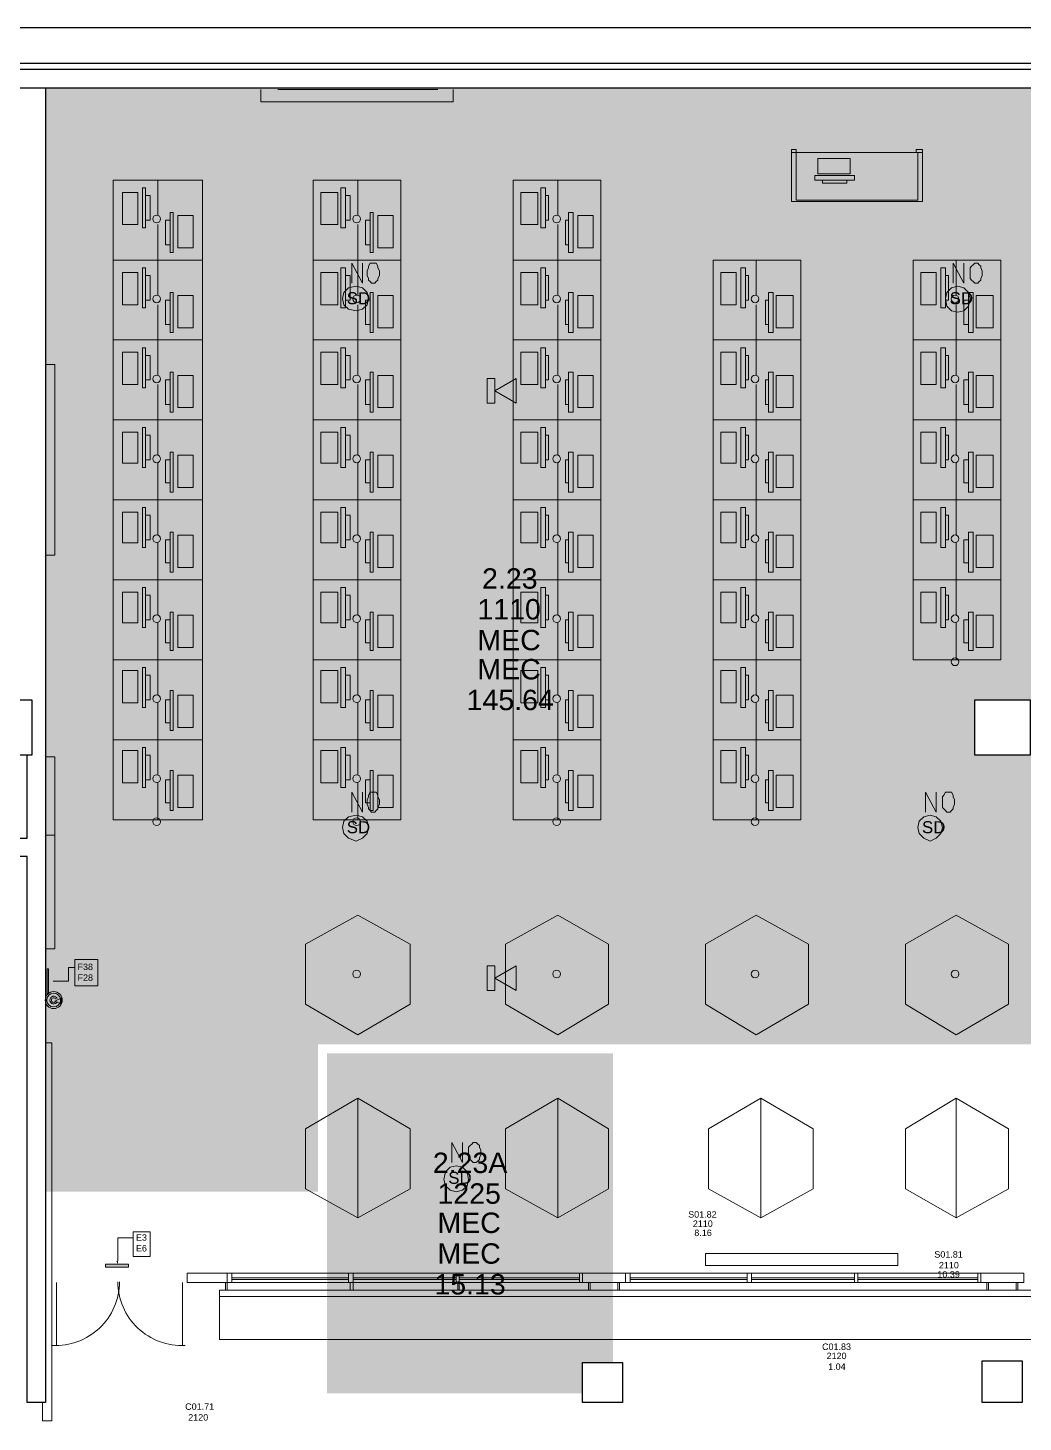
# Model space of a CAD drawing. Header units: millimetres. Extents: x -59 to 47, y 152 to 919.
# Drawn here: x -4.97 to 7.69, y 179.96 to 197.7 of the extents above; entities that cross this region are included whole.
import ezdxf

# ---------------------------------------------------------------- set-up
doc = ezdxf.new("R2010")
doc.units = ezdxf.units.MM
doc.layers.add('PDF_014401$_ps_FIRE_ACCESS', color=7, linetype='Continuous', true_color=0x37dd00)
doc.layers.add('PDF_014401$HL-TMP', color=7, linetype='Continuous', true_color=0xbfebf9)
for name, color, linetype in [('PDF_014401$_ps_TEXTBOLD$FIRE', 2, 'Continuous'), ('PDF_014401$DR', 7, 'Continuous'), ('PDF_014401$FI', 7, 'Continuous'), ('PDF_014401$FI-DSG', 7, 'Continuous'), ('PDF_014401$FT-FIXFIT', 7, 'Continuous'), ('PDF_014401$WA-COL', 7, 'Continuous'), ('PDF_014401$WA-EXT', 7, 'Continuous'), ('PDF_014401$WA-PART', 7, 'Continuous'), ('PDF_014401$WN', 7, 'Continuous'), ('PDF_Text', 7, 'Continuous')]:
    doc.layers.add(name, color=color, linetype=linetype)
doc.styles.add('PDF ArialMT', font='arial.ttf')

msp = doc.modelspace()

# ---------------------------------------------------------------- linework, layer by layer
at = {"layer": 'PDF_014401$_ps_FIRE_ACCESS', "lineweight": 0}
for points in [[(-0.789, 194.096), (-0.711, 194.116), (-0.652, 194.174), (-0.633, 194.253), (-0.652, 194.331), (-0.711, 194.39), (-0.789, 194.409), (-0.887, 194.39), (-0.946, 194.331), (-0.965, 194.253), (-0.946, 194.174), (-0.887, 194.116)], [(6.859, 194.077), (6.937, 194.096), (6.995, 194.155), (7.015, 194.253), (6.995, 194.331), (6.937, 194.39), (6.859, 194.409), (6.78, 194.39), (6.722, 194.331), (6.702, 194.253), (6.722, 194.155), (6.78, 194.096)], [(0.971, 193.236), (0.873, 193.236), (0.873, 192.923), (0.971, 192.923)], [(1.245, 192.923), (1.245, 193.236), (0.971, 193.079)], [(-0.789, 187.348), (-0.711, 187.387), (-0.652, 187.446), (-0.633, 187.524), (-0.652, 187.603), (-0.711, 187.661), (-0.789, 187.681), (-0.887, 187.661), (-0.946, 187.603), (-0.965, 187.524), (-0.946, 187.446), (-0.887, 187.387)], [(6.506, 187.348), (6.585, 187.387), (6.643, 187.446), (6.663, 187.524), (6.643, 187.603), (6.585, 187.661), (6.506, 187.681), (6.428, 187.661), (6.37, 187.603), (6.35, 187.524), (6.37, 187.446), (6.428, 187.387)], [(0.971, 185.764), (0.873, 185.764), (0.873, 185.451), (0.971, 185.451)], [(1.245, 185.451), (1.245, 185.764), (0.971, 185.607)], [(0.482, 182.889), (0.56, 182.908), (0.619, 182.967), (0.639, 183.045), (0.619, 183.143), (0.56, 183.202), (0.482, 183.221), (0.404, 183.202), (0.345, 183.143), (0.326, 183.045), (0.345, 182.967), (0.404, 182.908)]]:
    msp.add_lwpolyline(points, close=True, dxfattribs=at)
at = {"layer": 'PDF_014401$_ps_TEXTBOLD$FIRE', "lineweight": 20}
for points in [[(-0.848, 194.448), (-0.848, 194.703), (-0.711, 194.448), (-0.711, 194.703)], [(6.8, 194.448), (6.8, 194.703), (6.937, 194.448), (6.937, 194.703)], [(-0.848, 187.72), (-0.848, 187.974), (-0.711, 187.72), (-0.711, 187.974)], [(6.448, 187.72), (6.448, 187.974), (6.585, 187.72), (6.585, 187.974)], [(0.424, 183.26), (0.424, 183.515), (0.56, 183.26), (0.56, 183.515)]]:
    msp.add_lwpolyline(points, dxfattribs=at)
for points in [[(-0.594, 194.703), (-0.613, 194.703), (-0.633, 194.663), (-0.633, 194.644), (-0.652, 194.605), (-0.652, 194.546), (-0.633, 194.507), (-0.633, 194.487), (-0.613, 194.468), (-0.594, 194.448), (-0.554, 194.448), (-0.535, 194.468), (-0.515, 194.487), (-0.515, 194.507), (-0.496, 194.546), (-0.496, 194.605), (-0.515, 194.644), (-0.515, 194.663), (-0.535, 194.703), (-0.554, 194.703)], [(7.074, 194.703), (7.054, 194.683), (7.035, 194.663), (7.015, 194.644), (7.015, 194.605), (7.015, 194.546), (7.015, 194.507), (7.035, 194.487), (7.054, 194.468), (7.074, 194.448), (7.113, 194.448), (7.132, 194.468), (7.152, 194.487), (7.152, 194.507), (7.171, 194.546), (7.171, 194.605), (7.152, 194.644), (7.152, 194.663), (7.132, 194.683), (7.113, 194.703)], [(-0.594, 187.974), (-0.613, 187.974), (-0.633, 187.935), (-0.633, 187.915), (-0.652, 187.876), (-0.652, 187.818), (-0.633, 187.779), (-0.633, 187.759), (-0.613, 187.739), (-0.594, 187.72), (-0.554, 187.72), (-0.535, 187.739), (-0.515, 187.759), (-0.515, 187.779), (-0.496, 187.818), (-0.496, 187.876), (-0.515, 187.915), (-0.515, 187.935), (-0.535, 187.974), (-0.554, 187.974)], [(6.722, 187.974), (6.702, 187.974), (6.683, 187.935), (6.663, 187.915), (6.663, 187.876), (6.663, 187.818), (6.663, 187.779), (6.683, 187.759), (6.702, 187.739), (6.722, 187.72), (6.761, 187.72), (6.78, 187.739), (6.8, 187.759), (6.8, 187.779), (6.819, 187.818), (6.819, 187.876), (6.8, 187.915), (6.8, 187.935), (6.78, 187.974), (6.761, 187.974)], [(0.697, 183.515), (0.678, 183.495), (0.658, 183.476), (0.639, 183.456), (0.639, 183.417), (0.639, 183.358), (0.639, 183.319), (0.658, 183.3), (0.678, 183.28), (0.697, 183.26), (0.737, 183.26), (0.756, 183.28), (0.776, 183.3), (0.776, 183.319), (0.795, 183.358), (0.795, 183.417), (0.776, 183.456), (0.776, 183.476), (0.756, 183.495), (0.737, 183.515)]]:
    msp.add_lwpolyline(points, close=True, dxfattribs=at)
at = {"layer": 'PDF_014401$DR', "lineweight": 0}
for points in [[(-4.603, 181.735), (-4.603, 180.933), (-4.603, 181.735)], [(-2.999, 181.735), (-2.999, 180.933), (-2.999, 181.735)]]:
    msp.add_lwpolyline(points, dxfattribs=at)
for centre, start, end in [((-4.613, 181.745), 267.045, 0.0003), ((-3.009, 181.745), 179.9997, 272.955)]:
    msp.add_arc(centre, 0.812, start, end, dxfattribs=at)
at = {"layer": 'PDF_014401$FI', "lineweight": 9}
msp.add_lwpolyline([(-4.544, 185.275), (-4.623, 185.314), (-4.544, 185.353)], close=True, dxfattribs=at)
for radius in [0.108, 0.088]:
    msp.add_circle((-4.637, 185.328), radius, dxfattribs=at)
for radius, start, end in [(0.0489, 22.7694, 337.2306), (0.0293, 22.7697, 337.2303)]:
    msp.add_arc((-4.637, 185.328), radius, start, end, dxfattribs=at)
at = {"layer": 'PDF_014401$FI-DSG', "lineweight": 9}
for points in [[(-4.721, 185.725), (-4.721, 185.412), (-4.701, 185.412), (-4.701, 185.725)], [(-4.368, 185.842), (-4.075, 185.842), (-4.075, 185.51), (-4.368, 185.51)], [(-3.625, 182.38), (-3.41, 182.38), (-3.41, 182.067), (-3.625, 182.067)], [(-3.684, 181.969), (-3.977, 181.969), (-3.977, 181.93), (-3.684, 181.93)]]:
    msp.add_lwpolyline(points, close=True, dxfattribs=at)
for points in [[(-4.642, 185.568), (-4.447, 185.568), (-4.447, 185.744), (-4.368, 185.744)], [(-3.821, 182.009), (-3.821, 182.302), (-3.703, 182.302), (-3.625, 182.302)]]:
    msp.add_lwpolyline(points, dxfattribs=at)
at = {"layer": 'PDF_014401$FI-DSG', "lineweight": -3, "transparency": 33554559}
for points in [[(-4.701, 185.725), (-4.721, 185.725), (-4.701, 185.412)], [(-4.721, 185.725), (-4.701, 185.412), (-4.721, 185.412)], [(-4.642, 185.568), (-4.701, 185.568), (-4.701, 185.568)], [(-3.821, 182.009), (-3.821, 181.969), (-3.84, 182.009)], [(-3.684, 181.969), (-3.977, 181.969), (-3.684, 181.93)], [(-3.977, 181.969), (-3.684, 181.93), (-3.977, 181.93)]]:
    msp.add_solid(points, dxfattribs=at)
at = {"layer": 'PDF_014401$FT-FIXFIT', "lineweight": 0}
for points in [[(-2.002, 196.913), (-2.002, 196.756), (0.443, 196.756), (0.443, 196.913)], [(-1.787, 196.913), (0.248, 196.913)], [(6.409, 196.15), (6.409, 195.485), (4.746, 195.485), (4.746, 196.15)], [(6.33, 196.111), (5.881, 196.111), (4.805, 196.111)], [(-4.74, 190.986), (-4.623, 190.986), (-4.623, 193.412), (-4.74, 193.412)], [(-4.74, 185.979), (-4.623, 185.979), (-4.623, 188.424), (-4.74, 188.424)], [(-4.623, 187.427), (-4.74, 187.427)], [(-0.77, 184.082), (-0.77, 182.556)], [(1.773, 184.082), (1.773, 182.556)], [(4.355, 184.082), (4.355, 182.556)], [(6.839, 184.082), (6.839, 182.556)], [(-2.452, 181.735), (-2.452, 181.637)], [(-2.432, 181.735), (-2.432, 181.637)], [(2.164, 181.735), (2.164, 181.637)], [(2.184, 181.735), (2.184, 181.637)], [(2.536, 181.735), (2.536, 181.637)], [(2.556, 181.735), (2.556, 181.637)], [(7.23, 181.735), (7.23, 181.637)], [(7.25, 181.735), (7.25, 181.637)], [(7.602, 181.735), (7.602, 181.637)], [(7.621, 181.735), (7.621, 181.637)], [(10.731, 181.559), (-2.53, 181.559)]]:
    msp.add_lwpolyline(points, dxfattribs=at)
for points in [[(4.805, 196.111), (4.746, 196.111), (4.746, 196.15), (4.805, 196.15)], [(4.805, 195.504), (6.35, 195.504), (6.35, 196.111), (4.805, 196.111)], [(5.079, 196.033), (5.079, 195.837), (5.489, 195.837), (5.489, 196.033)], [(6.33, 196.111), (6.409, 196.111), (6.409, 196.15), (6.33, 196.15)], [(5.04, 195.759), (5.548, 195.759), (5.548, 195.817), (5.04, 195.817)], [(5.04, 195.759), (5.548, 195.759), (5.548, 195.817), (5.04, 195.817)], [(-3.312, 195.309), (-3.312, 195.759), (-3.879, 195.759), (-3.879, 194.742), (-3.312, 194.742), (-3.312, 195.192), (-3.312, 194.742), (-2.745, 194.742), (-2.745, 195.759), (-3.312, 195.759)], [(-3.469, 195.152), (-3.469, 195.661), (-3.508, 195.661), (-3.508, 195.152)], [(-3.469, 195.152), (-3.469, 195.661), (-3.508, 195.661), (-3.508, 195.152)], [(-0.77, 195.309), (-0.77, 195.759), (-1.337, 195.759), (-1.337, 194.742), (-0.77, 194.742), (-0.77, 195.192), (-0.77, 194.742), (-0.222, 194.742), (-0.222, 195.759), (-0.77, 195.759)], [(-0.926, 195.152), (-0.926, 195.661), (-0.985, 195.661), (-0.985, 195.152)], [(-0.926, 195.152), (-0.926, 195.661), (-0.985, 195.661), (-0.985, 195.152)], [(1.773, 195.309), (1.773, 195.759), (1.206, 195.759), (1.206, 194.742), (1.773, 194.742), (1.773, 195.192), (1.773, 194.742), (2.321, 194.742), (2.321, 195.759), (1.773, 195.759)], [(1.617, 195.152), (1.617, 195.661), (1.558, 195.661), (1.558, 195.152)], [(1.617, 195.152), (1.617, 195.661), (1.558, 195.661), (1.558, 195.152)], [(5.137, 195.72), (5.45, 195.72), (5.45, 195.759), (5.137, 195.759)], [(-3.762, 195.192), (-3.567, 195.192), (-3.567, 195.602), (-3.762, 195.602)], [(-3.41, 195.25), (-3.41, 195.563), (-3.469, 195.563), (-3.469, 195.25)], [(-1.239, 195.192), (-1.024, 195.192), (-1.024, 195.602), (-1.239, 195.602)], [(-0.867, 195.25), (-0.867, 195.563), (-0.926, 195.563), (-0.926, 195.25)], [(1.304, 195.192), (1.519, 195.192), (1.519, 195.602), (1.304, 195.602)], [(1.656, 195.25), (1.656, 195.563), (1.617, 195.563), (1.617, 195.25)], [(-3.156, 194.839), (-3.156, 195.348), (-3.117, 195.348), (-3.117, 194.839)], [(-3.156, 194.839), (-3.156, 195.348), (-3.117, 195.348), (-3.117, 194.839)], [(-2.862, 194.898), (-3.058, 194.898), (-3.058, 195.309), (-2.862, 195.309)], [(-0.613, 194.839), (-0.613, 195.348), (-0.574, 195.348), (-0.574, 194.839)], [(-0.613, 194.839), (-0.613, 195.348), (-0.574, 195.348), (-0.574, 194.839)], [(-0.32, 194.898), (-0.515, 194.898), (-0.515, 195.309), (-0.32, 195.309)], [(1.91, 194.839), (1.91, 195.348), (1.969, 195.348), (1.969, 194.839)], [(1.91, 194.839), (1.91, 195.348), (1.969, 195.348), (1.969, 194.839)], [(2.223, 194.898), (2.027, 194.898), (2.027, 195.309), (2.223, 195.309)], [(-3.214, 194.937), (-3.214, 195.25), (-3.156, 195.25), (-3.156, 194.937)], [(-0.672, 194.937), (-0.672, 195.25), (-0.613, 195.25), (-0.613, 194.937)], [(1.871, 194.937), (1.871, 195.25), (1.91, 195.25), (1.91, 194.937)], [(-3.312, 194.292), (-3.312, 194.742), (-3.879, 194.742), (-3.879, 193.725), (-3.312, 193.725), (-3.312, 194.174), (-3.312, 193.725), (-2.745, 193.725), (-2.745, 194.742), (-3.312, 194.742)], [(-0.77, 194.174), (-0.77, 193.725), (-0.222, 193.725), (-0.222, 194.742), (-0.77, 194.742), (-0.77, 194.292), (-0.77, 194.742), (-1.337, 194.742), (-1.337, 193.725), (-0.77, 193.725)], [(1.773, 194.292), (1.773, 194.742), (1.206, 194.742), (1.206, 193.725), (1.773, 193.725), (1.773, 194.174), (1.773, 193.725), (2.321, 193.725), (2.321, 194.742), (1.773, 194.742)], [(4.296, 194.292), (4.296, 194.742), (3.749, 194.742), (3.749, 193.725), (4.296, 193.725), (4.296, 194.174), (4.296, 193.725), (4.864, 193.725), (4.864, 194.742), (4.296, 194.742)], [(6.839, 194.292), (6.839, 194.742), (6.291, 194.742), (6.291, 193.725), (6.839, 193.725), (6.839, 194.174), (6.839, 193.725), (7.406, 193.725), (7.406, 194.742), (6.839, 194.742)], [(-3.762, 194.174), (-3.567, 194.174), (-3.567, 194.585), (-3.762, 194.585)], [(-3.469, 194.135), (-3.469, 194.644), (-3.508, 194.644), (-3.508, 194.135)], [(-3.469, 194.135), (-3.469, 194.644), (-3.508, 194.644), (-3.508, 194.135)], [(-1.239, 194.174), (-1.024, 194.174), (-1.024, 194.585), (-1.239, 194.585)], [(-0.926, 194.135), (-0.926, 194.644), (-0.985, 194.644), (-0.985, 194.135)], [(-0.926, 194.135), (-0.926, 194.644), (-0.985, 194.644), (-0.985, 194.135)], [(1.304, 194.174), (1.519, 194.174), (1.519, 194.585), (1.304, 194.585)], [(1.617, 194.135), (1.617, 194.644), (1.558, 194.644), (1.558, 194.135)], [(1.617, 194.135), (1.617, 194.644), (1.558, 194.644), (1.558, 194.135)], [(3.846, 194.174), (4.042, 194.174), (4.042, 194.585), (3.846, 194.585)], [(4.159, 194.135), (4.159, 194.644), (4.101, 194.644), (4.101, 194.135)], [(4.159, 194.135), (4.159, 194.644), (4.101, 194.644), (4.101, 194.135)], [(6.389, 194.174), (6.585, 194.174), (6.585, 194.585), (6.389, 194.585)], [(6.702, 194.135), (6.702, 194.644), (6.643, 194.644), (6.643, 194.135)], [(6.702, 194.135), (6.702, 194.644), (6.643, 194.644), (6.643, 194.135)], [(-3.41, 194.233), (-3.41, 194.546), (-3.469, 194.546), (-3.469, 194.233)], [(-0.867, 194.233), (-0.867, 194.546), (-0.926, 194.546), (-0.926, 194.233)], [(1.656, 194.233), (1.656, 194.546), (1.617, 194.546), (1.617, 194.233)], [(4.198, 194.233), (4.198, 194.546), (4.159, 194.546), (4.159, 194.233)], [(6.741, 194.233), (6.741, 194.546), (6.702, 194.546), (6.702, 194.233)], [(-3.214, 193.92), (-3.214, 194.233), (-3.156, 194.233), (-3.156, 193.92)], [(-3.156, 193.822), (-3.156, 194.331), (-3.117, 194.331), (-3.117, 193.822)], [(-3.156, 193.822), (-3.156, 194.331), (-3.117, 194.331), (-3.117, 193.822)], [(-2.862, 193.881), (-3.058, 193.881), (-3.058, 194.292), (-2.862, 194.292)], [(-0.672, 193.92), (-0.672, 194.233), (-0.613, 194.233), (-0.613, 193.92)], [(-0.613, 193.822), (-0.613, 194.331), (-0.574, 194.331), (-0.574, 193.822)], [(-0.613, 193.822), (-0.613, 194.331), (-0.574, 194.331), (-0.574, 193.822)], [(-0.32, 193.881), (-0.515, 193.881), (-0.515, 194.292), (-0.32, 194.292)], [(1.871, 193.92), (1.871, 194.233), (1.91, 194.233), (1.91, 193.92)], [(1.91, 193.822), (1.91, 194.331), (1.969, 194.331), (1.969, 193.822)], [(1.91, 193.822), (1.91, 194.331), (1.969, 194.331), (1.969, 193.822)], [(2.223, 193.881), (2.027, 193.881), (2.027, 194.292), (2.223, 194.292)], [(4.414, 193.92), (4.414, 194.233), (4.453, 194.233), (4.453, 193.92)], [(4.453, 193.822), (4.453, 194.331), (4.511, 194.331), (4.511, 193.822)], [(4.453, 193.822), (4.453, 194.331), (4.511, 194.331), (4.511, 193.822)], [(4.766, 193.881), (4.551, 193.881), (4.551, 194.292), (4.766, 194.292)], [(6.937, 193.92), (6.937, 194.233), (6.995, 194.233), (6.995, 193.92)], [(6.995, 193.822), (6.995, 194.331), (7.054, 194.331), (7.054, 193.822)], [(6.995, 193.822), (6.995, 194.331), (7.054, 194.331), (7.054, 193.822)], [(7.308, 193.881), (7.093, 193.881), (7.093, 194.292), (7.308, 194.292)], [(-3.312, 193.275), (-3.312, 193.725), (-3.879, 193.725), (-3.879, 192.708), (-3.312, 192.708), (-3.312, 193.157), (-3.312, 192.708), (-2.745, 192.708), (-2.745, 193.725), (-3.312, 193.725)], [(-0.77, 193.275), (-0.77, 193.725), (-1.337, 193.725), (-1.337, 192.708), (-0.77, 192.708), (-0.77, 193.157), (-0.77, 192.708), (-0.222, 192.708), (-0.222, 193.725), (-0.77, 193.725)], [(1.773, 193.275), (1.773, 193.725), (1.206, 193.725), (1.206, 192.708), (1.773, 192.708), (1.773, 193.157), (1.773, 192.708), (2.321, 192.708), (2.321, 193.725), (1.773, 193.725)], [(4.296, 193.275), (4.296, 193.725), (3.749, 193.725), (3.749, 192.708), (4.296, 192.708), (4.296, 193.157), (4.296, 192.708), (4.864, 192.708), (4.864, 193.725), (4.296, 193.725)], [(6.839, 193.275), (6.839, 193.725), (6.291, 193.725), (6.291, 192.708), (6.839, 192.708), (6.839, 193.157), (6.839, 192.708), (7.406, 192.708), (7.406, 193.725), (6.839, 193.725)], [(-3.762, 193.157), (-3.567, 193.157), (-3.567, 193.568), (-3.762, 193.568)], [(-3.469, 193.118), (-3.469, 193.627), (-3.508, 193.627), (-3.508, 193.118)], [(-3.469, 193.118), (-3.469, 193.627), (-3.508, 193.627), (-3.508, 193.118)], [(-3.41, 193.216), (-3.41, 193.529), (-3.469, 193.529), (-3.469, 193.216)], [(-1.239, 193.157), (-1.024, 193.157), (-1.024, 193.568), (-1.239, 193.568)], [(-0.926, 193.118), (-0.926, 193.627), (-0.985, 193.627), (-0.985, 193.118)], [(-0.926, 193.118), (-0.926, 193.627), (-0.985, 193.627), (-0.985, 193.118)], [(-0.867, 193.216), (-0.867, 193.529), (-0.926, 193.529), (-0.926, 193.216)], [(1.304, 193.157), (1.519, 193.157), (1.519, 193.568), (1.304, 193.568)], [(1.617, 193.118), (1.617, 193.627), (1.558, 193.627), (1.558, 193.118)], [(1.617, 193.118), (1.617, 193.627), (1.558, 193.627), (1.558, 193.118)], [(1.656, 193.216), (1.656, 193.529), (1.617, 193.529), (1.617, 193.216)], [(3.846, 193.157), (4.042, 193.157), (4.042, 193.568), (3.846, 193.568)], [(4.159, 193.118), (4.159, 193.627), (4.101, 193.627), (4.101, 193.118)], [(4.159, 193.118), (4.159, 193.627), (4.101, 193.627), (4.101, 193.118)], [(4.198, 193.216), (4.198, 193.529), (4.159, 193.529), (4.159, 193.216)], [(6.389, 193.157), (6.585, 193.157), (6.585, 193.568), (6.389, 193.568)], [(6.702, 193.118), (6.702, 193.627), (6.643, 193.627), (6.643, 193.118)], [(6.702, 193.118), (6.702, 193.627), (6.643, 193.627), (6.643, 193.118)], [(6.741, 193.216), (6.741, 193.529), (6.702, 193.529), (6.702, 193.216)], [(-3.214, 192.903), (-3.214, 193.216), (-3.156, 193.216), (-3.156, 192.903)], [(-3.156, 192.805), (-3.156, 193.314), (-3.117, 193.314), (-3.117, 192.805)], [(-3.156, 192.805), (-3.156, 193.314), (-3.117, 193.314), (-3.117, 192.805)], [(-2.862, 192.864), (-3.058, 192.864), (-3.058, 193.275), (-2.862, 193.275)], [(-0.672, 192.903), (-0.672, 193.216), (-0.613, 193.216), (-0.613, 192.903)], [(-0.613, 192.805), (-0.613, 193.314), (-0.574, 193.314), (-0.574, 192.805)], [(-0.613, 192.805), (-0.613, 193.314), (-0.574, 193.314), (-0.574, 192.805)], [(-0.32, 192.864), (-0.515, 192.864), (-0.515, 193.275), (-0.32, 193.275)], [(1.871, 192.903), (1.871, 193.216), (1.91, 193.216), (1.91, 192.903)], [(1.91, 192.805), (1.91, 193.314), (1.969, 193.314), (1.969, 192.805)], [(1.91, 192.805), (1.91, 193.314), (1.969, 193.314), (1.969, 192.805)], [(2.223, 192.864), (2.027, 192.864), (2.027, 193.275), (2.223, 193.275)], [(4.414, 192.903), (4.414, 193.216), (4.453, 193.216), (4.453, 192.903)], [(4.453, 192.805), (4.453, 193.314), (4.511, 193.314), (4.511, 192.805)], [(4.453, 192.805), (4.453, 193.314), (4.511, 193.314), (4.511, 192.805)], [(4.766, 192.864), (4.551, 192.864), (4.551, 193.275), (4.766, 193.275)], [(6.937, 192.903), (6.937, 193.216), (6.995, 193.216), (6.995, 192.903)], [(6.995, 192.805), (6.995, 193.314), (7.054, 193.314), (7.054, 192.805)], [(6.995, 192.805), (6.995, 193.314), (7.054, 193.314), (7.054, 192.805)], [(7.308, 192.864), (7.093, 192.864), (7.093, 193.275), (7.308, 193.275)], [(-3.312, 192.258), (-3.312, 192.708), (-3.879, 192.708), (-3.879, 191.69), (-3.312, 191.69), (-3.312, 192.16), (-3.312, 191.69), (-2.745, 191.69), (-2.745, 192.708), (-3.312, 192.708)], [(-0.77, 192.258), (-0.77, 192.708), (-1.337, 192.708), (-1.337, 191.69), (-0.77, 191.69), (-0.77, 192.16), (-0.77, 191.69), (-0.222, 191.69), (-0.222, 192.708), (-0.77, 192.708)], [(1.773, 192.258), (1.773, 192.708), (1.206, 192.708), (1.206, 191.69), (1.773, 191.69), (1.773, 192.16), (1.773, 191.69), (2.321, 191.69), (2.321, 192.708), (1.773, 192.708)], [(4.296, 192.258), (4.296, 192.708), (3.749, 192.708), (3.749, 191.69), (4.296, 191.69), (4.296, 192.16), (4.296, 191.69), (4.864, 191.69), (4.864, 192.708), (4.296, 192.708)], [(6.839, 192.258), (6.839, 192.708), (6.291, 192.708), (6.291, 191.69), (6.839, 191.69), (6.839, 192.16), (6.839, 191.69), (7.406, 191.69), (7.406, 192.708), (6.839, 192.708)], [(-3.762, 192.16), (-3.567, 192.16), (-3.567, 192.551), (-3.762, 192.551)], [(-3.469, 192.101), (-3.469, 192.61), (-3.508, 192.61), (-3.508, 192.101)], [(-3.469, 192.101), (-3.469, 192.61), (-3.508, 192.61), (-3.508, 192.101)], [(-3.41, 192.199), (-3.41, 192.512), (-3.469, 192.512), (-3.469, 192.199)], [(-1.239, 192.16), (-1.024, 192.16), (-1.024, 192.551), (-1.239, 192.551)], [(-0.926, 192.101), (-0.926, 192.61), (-0.985, 192.61), (-0.985, 192.101)], [(-0.926, 192.101), (-0.926, 192.61), (-0.985, 192.61), (-0.985, 192.101)], [(-0.867, 192.199), (-0.867, 192.512), (-0.926, 192.512), (-0.926, 192.199)], [(1.304, 192.16), (1.519, 192.16), (1.519, 192.551), (1.304, 192.551)], [(1.617, 192.101), (1.617, 192.61), (1.558, 192.61), (1.558, 192.101)], [(1.617, 192.101), (1.617, 192.61), (1.558, 192.61), (1.558, 192.101)], [(1.656, 192.199), (1.656, 192.512), (1.617, 192.512), (1.617, 192.199)], [(3.846, 192.16), (4.042, 192.16), (4.042, 192.551), (3.846, 192.551)], [(4.159, 192.101), (4.159, 192.61), (4.101, 192.61), (4.101, 192.101)], [(4.159, 192.101), (4.159, 192.61), (4.101, 192.61), (4.101, 192.101)], [(4.198, 192.199), (4.198, 192.512), (4.159, 192.512), (4.159, 192.199)], [(6.389, 192.16), (6.585, 192.16), (6.585, 192.551), (6.389, 192.551)], [(6.702, 192.101), (6.702, 192.61), (6.643, 192.61), (6.643, 192.101)], [(6.702, 192.101), (6.702, 192.61), (6.643, 192.61), (6.643, 192.101)], [(6.741, 192.199), (6.741, 192.512), (6.702, 192.512), (6.702, 192.199)], [(-3.156, 191.788), (-3.156, 192.297), (-3.117, 192.297), (-3.117, 191.788)], [(-3.156, 191.788), (-3.156, 192.297), (-3.117, 192.297), (-3.117, 191.788)], [(-2.862, 191.847), (-3.058, 191.847), (-3.058, 192.258), (-2.862, 192.258)], [(-0.613, 191.788), (-0.613, 192.297), (-0.574, 192.297), (-0.574, 191.788)], [(-0.613, 191.788), (-0.613, 192.297), (-0.574, 192.297), (-0.574, 191.788)], [(-0.32, 191.847), (-0.515, 191.847), (-0.515, 192.258), (-0.32, 192.258)], [(1.91, 191.788), (1.91, 192.297), (1.969, 192.297), (1.969, 191.788)], [(1.91, 191.788), (1.91, 192.297), (1.969, 192.297), (1.969, 191.788)], [(2.223, 191.847), (2.027, 191.847), (2.027, 192.258), (2.223, 192.258)], [(4.453, 191.788), (4.453, 192.297), (4.511, 192.297), (4.511, 191.788)], [(4.453, 191.788), (4.453, 192.297), (4.511, 192.297), (4.511, 191.788)], [(4.766, 191.847), (4.551, 191.847), (4.551, 192.258), (4.766, 192.258)], [(6.995, 191.788), (6.995, 192.297), (7.054, 192.297), (7.054, 191.788)], [(6.995, 191.788), (6.995, 192.297), (7.054, 192.297), (7.054, 191.788)], [(7.308, 191.847), (7.093, 191.847), (7.093, 192.258), (7.308, 192.258)], [(-3.214, 191.906), (-3.214, 192.199), (-3.156, 192.199), (-3.156, 191.906)], [(-0.672, 191.906), (-0.672, 192.199), (-0.613, 192.199), (-0.613, 191.906)], [(1.871, 191.906), (1.871, 192.199), (1.91, 192.199), (1.91, 191.906)], [(4.414, 191.906), (4.414, 192.199), (4.453, 192.199), (4.453, 191.906)], [(6.937, 191.906), (6.937, 192.199), (6.995, 192.199), (6.995, 191.906)], [(-3.312, 191.241), (-3.312, 191.69), (-3.879, 191.69), (-3.879, 190.673), (-3.312, 190.673), (-3.312, 191.143), (-3.312, 190.673), (-2.745, 190.673), (-2.745, 191.69), (-3.312, 191.69)], [(-3.469, 191.084), (-3.469, 191.593), (-3.508, 191.593), (-3.508, 191.084)], [(-3.469, 191.084), (-3.469, 191.593), (-3.508, 191.593), (-3.508, 191.084)], [(-0.77, 191.241), (-0.77, 191.69), (-1.337, 191.69), (-1.337, 190.673), (-0.77, 190.673), (-0.77, 191.143), (-0.77, 190.673), (-0.222, 190.673), (-0.222, 191.69), (-0.77, 191.69)], [(-0.926, 191.084), (-0.926, 191.593), (-0.985, 191.593), (-0.985, 191.084)], [(-0.926, 191.084), (-0.926, 191.593), (-0.985, 191.593), (-0.985, 191.084)], [(1.773, 191.241), (1.773, 191.69), (1.206, 191.69), (1.206, 190.673), (1.773, 190.673), (1.773, 191.143), (1.773, 190.673), (2.321, 190.673), (2.321, 191.69), (1.773, 191.69)], [(1.617, 191.084), (1.617, 191.593), (1.558, 191.593), (1.558, 191.084)], [(1.617, 191.084), (1.617, 191.593), (1.558, 191.593), (1.558, 191.084)], [(4.296, 191.241), (4.296, 191.69), (3.749, 191.69), (3.749, 190.673), (4.296, 190.673), (4.296, 191.143), (4.296, 190.673), (4.864, 190.673), (4.864, 191.69), (4.296, 191.69)], [(4.159, 191.084), (4.159, 191.593), (4.101, 191.593), (4.101, 191.084)], [(4.159, 191.084), (4.159, 191.593), (4.101, 191.593), (4.101, 191.084)], [(6.839, 191.241), (6.839, 191.69), (6.291, 191.69), (6.291, 190.673), (6.839, 190.673), (6.839, 191.143), (6.839, 190.673), (7.406, 190.673), (7.406, 191.69), (6.839, 191.69)], [(6.702, 191.084), (6.702, 191.593), (6.643, 191.593), (6.643, 191.084)], [(6.702, 191.084), (6.702, 191.593), (6.643, 191.593), (6.643, 191.084)], [(-3.762, 191.143), (-3.567, 191.143), (-3.567, 191.534), (-3.762, 191.534)], [(-3.41, 191.182), (-3.41, 191.495), (-3.469, 191.495), (-3.469, 191.182)], [(-1.239, 191.143), (-1.024, 191.143), (-1.024, 191.534), (-1.239, 191.534)], [(-0.867, 191.182), (-0.867, 191.495), (-0.926, 191.495), (-0.926, 191.182)], [(1.304, 191.143), (1.519, 191.143), (1.519, 191.534), (1.304, 191.534)], [(1.656, 191.182), (1.656, 191.495), (1.617, 191.495), (1.617, 191.182)], [(3.846, 191.143), (4.042, 191.143), (4.042, 191.534), (3.846, 191.534)], [(4.198, 191.182), (4.198, 191.495), (4.159, 191.495), (4.159, 191.182)], [(6.389, 191.143), (6.585, 191.143), (6.585, 191.534), (6.389, 191.534)], [(6.741, 191.182), (6.741, 191.495), (6.702, 191.495), (6.702, 191.182)], [(-3.156, 190.771), (-3.156, 191.28), (-3.117, 191.28), (-3.117, 190.771)], [(-3.156, 190.771), (-3.156, 191.28), (-3.117, 191.28), (-3.117, 190.771)], [(-2.862, 190.83), (-3.058, 190.83), (-3.058, 191.241), (-2.862, 191.241)], [(-0.613, 190.771), (-0.613, 191.28), (-0.574, 191.28), (-0.574, 190.771)], [(-0.613, 190.771), (-0.613, 191.28), (-0.574, 191.28), (-0.574, 190.771)], [(-0.32, 190.83), (-0.515, 190.83), (-0.515, 191.241), (-0.32, 191.241)], [(1.91, 190.771), (1.91, 191.28), (1.969, 191.28), (1.969, 190.771)], [(1.91, 190.771), (1.91, 191.28), (1.969, 191.28), (1.969, 190.771)], [(2.223, 190.83), (2.027, 190.83), (2.027, 191.241), (2.223, 191.241)], [(4.453, 190.771), (4.453, 191.28), (4.511, 191.28), (4.511, 190.771)], [(4.453, 190.771), (4.453, 191.28), (4.511, 191.28), (4.511, 190.771)], [(4.766, 190.83), (4.551, 190.83), (4.551, 191.241), (4.766, 191.241)], [(6.995, 190.771), (6.995, 191.28), (7.054, 191.28), (7.054, 190.771)], [(6.995, 190.771), (6.995, 191.28), (7.054, 191.28), (7.054, 190.771)], [(7.308, 190.83), (7.093, 190.83), (7.093, 191.241), (7.308, 191.241)], [(-3.214, 190.888), (-3.214, 191.182), (-3.156, 191.182), (-3.156, 190.888)], [(-0.672, 190.888), (-0.672, 191.182), (-0.613, 191.182), (-0.613, 190.888)], [(1.871, 190.888), (1.871, 191.182), (1.91, 191.182), (1.91, 190.888)], [(4.414, 190.888), (4.414, 191.182), (4.453, 191.182), (4.453, 190.888)], [(6.937, 190.888), (6.937, 191.182), (6.995, 191.182), (6.995, 190.888)], [(-3.312, 190.223), (-3.312, 190.673), (-3.879, 190.673), (-3.879, 189.656), (-3.312, 189.656), (-3.312, 190.126), (-3.312, 189.656), (-2.745, 189.656), (-2.745, 190.673), (-3.312, 190.673)], [(-0.77, 190.223), (-0.77, 190.673), (-1.337, 190.673), (-1.337, 189.656), (-0.77, 189.656), (-0.77, 190.126), (-0.77, 189.656), (-0.222, 189.656), (-0.222, 190.673), (-0.77, 190.673)], [(1.773, 190.223), (1.773, 190.673), (1.206, 190.673), (1.206, 189.656), (1.773, 189.656), (1.773, 190.126), (1.773, 189.656), (2.321, 189.656), (2.321, 190.673), (1.773, 190.673)], [(4.296, 190.223), (4.296, 190.673), (3.749, 190.673), (3.749, 189.656), (4.296, 189.656), (4.296, 190.126), (4.296, 189.656), (4.864, 189.656), (4.864, 190.673), (4.296, 190.673)], [(6.839, 190.223), (6.839, 190.673), (6.291, 190.673), (6.291, 189.656), (6.839, 189.656), (6.839, 190.126), (6.839, 189.656), (7.406, 189.656), (7.406, 190.673), (6.839, 190.673)], [(-3.762, 190.126), (-3.567, 190.126), (-3.567, 190.517), (-3.762, 190.517)], [(-3.469, 190.067), (-3.469, 190.576), (-3.508, 190.576), (-3.508, 190.067)], [(-3.469, 190.067), (-3.469, 190.576), (-3.508, 190.576), (-3.508, 190.067)], [(-1.239, 190.126), (-1.024, 190.126), (-1.024, 190.517), (-1.239, 190.517)], [(-0.926, 190.067), (-0.926, 190.576), (-0.985, 190.576), (-0.985, 190.067)], [(-0.926, 190.067), (-0.926, 190.576), (-0.985, 190.576), (-0.985, 190.067)], [(1.304, 190.126), (1.519, 190.126), (1.519, 190.517), (1.304, 190.517)], [(1.617, 190.067), (1.617, 190.576), (1.558, 190.576), (1.558, 190.067)], [(1.617, 190.067), (1.617, 190.576), (1.558, 190.576), (1.558, 190.067)], [(3.846, 190.126), (4.042, 190.126), (4.042, 190.517), (3.846, 190.517)], [(4.159, 190.067), (4.159, 190.576), (4.101, 190.576), (4.101, 190.067)], [(4.159, 190.067), (4.159, 190.576), (4.101, 190.576), (4.101, 190.067)], [(6.389, 190.126), (6.585, 190.126), (6.585, 190.517), (6.389, 190.517)], [(6.702, 190.067), (6.702, 190.576), (6.643, 190.576), (6.643, 190.067)], [(6.702, 190.067), (6.702, 190.576), (6.643, 190.576), (6.643, 190.067)], [(-3.41, 190.165), (-3.41, 190.478), (-3.469, 190.478), (-3.469, 190.165)], [(-0.867, 190.165), (-0.867, 190.478), (-0.926, 190.478), (-0.926, 190.165)], [(1.656, 190.165), (1.656, 190.478), (1.617, 190.478), (1.617, 190.165)], [(4.198, 190.165), (4.198, 190.478), (4.159, 190.478), (4.159, 190.165)], [(6.741, 190.165), (6.741, 190.478), (6.702, 190.478), (6.702, 190.165)], [(-3.214, 189.871), (-3.214, 190.165), (-3.156, 190.165), (-3.156, 189.871)], [(-3.156, 189.774), (-3.156, 190.263), (-3.117, 190.263), (-3.117, 189.774)], [(-3.156, 189.774), (-3.156, 190.263), (-3.117, 190.263), (-3.117, 189.774)], [(-2.862, 189.813), (-3.058, 189.813), (-3.058, 190.223), (-2.862, 190.223)], [(-0.672, 189.871), (-0.672, 190.165), (-0.613, 190.165), (-0.613, 189.871)], [(-0.613, 189.774), (-0.613, 190.263), (-0.574, 190.263), (-0.574, 189.774)], [(-0.613, 189.774), (-0.613, 190.263), (-0.574, 190.263), (-0.574, 189.774)], [(-0.32, 189.813), (-0.515, 189.813), (-0.515, 190.223), (-0.32, 190.223)], [(1.871, 189.871), (1.871, 190.165), (1.91, 190.165), (1.91, 189.871)], [(1.91, 189.774), (1.91, 190.263), (1.969, 190.263), (1.969, 189.774)], [(1.91, 189.774), (1.91, 190.263), (1.969, 190.263), (1.969, 189.774)], [(2.223, 189.813), (2.027, 189.813), (2.027, 190.223), (2.223, 190.223)], [(4.414, 189.871), (4.414, 190.165), (4.453, 190.165), (4.453, 189.871)], [(4.453, 189.774), (4.453, 190.263), (4.511, 190.263), (4.511, 189.774)], [(4.453, 189.774), (4.453, 190.263), (4.511, 190.263), (4.511, 189.774)], [(4.766, 189.813), (4.551, 189.813), (4.551, 190.223), (4.766, 190.223)], [(6.937, 189.871), (6.937, 190.165), (6.995, 190.165), (6.995, 189.871)], [(6.995, 189.774), (6.995, 190.263), (7.054, 190.263), (7.054, 189.774)], [(6.995, 189.774), (6.995, 190.263), (7.054, 190.263), (7.054, 189.774)], [(7.308, 189.813), (7.093, 189.813), (7.093, 190.223), (7.308, 190.223)], [(-3.312, 189.206), (-3.312, 189.656), (-3.879, 189.656), (-3.879, 188.639), (-3.312, 188.639), (-3.312, 189.109), (-3.312, 188.639), (-2.745, 188.639), (-2.745, 189.656), (-3.312, 189.656)], [(-0.77, 189.206), (-0.77, 189.656), (-1.337, 189.656), (-1.337, 188.639), (-0.77, 188.639), (-0.77, 189.109), (-0.77, 188.639), (-0.222, 188.639), (-0.222, 189.656), (-0.77, 189.656)], [(1.773, 189.206), (1.773, 189.656), (1.206, 189.656), (1.206, 188.639), (1.773, 188.639), (1.773, 189.109), (1.773, 188.639), (2.321, 188.639), (2.321, 189.656), (1.773, 189.656)], [(4.296, 189.206), (4.296, 189.656), (3.749, 189.656), (3.749, 188.639), (4.296, 188.639), (4.296, 189.109), (4.296, 188.639), (4.864, 188.639), (4.864, 189.656), (4.296, 189.656)], [(-3.762, 189.109), (-3.567, 189.109), (-3.567, 189.519), (-3.762, 189.519)], [(-3.469, 189.05), (-3.469, 189.558), (-3.508, 189.558), (-3.508, 189.05)], [(-3.469, 189.05), (-3.469, 189.558), (-3.508, 189.558), (-3.508, 189.05)], [(-3.41, 189.148), (-3.41, 189.461), (-3.469, 189.461), (-3.469, 189.148)], [(-1.239, 189.109), (-1.024, 189.109), (-1.024, 189.519), (-1.239, 189.519)], [(-0.926, 189.05), (-0.926, 189.558), (-0.985, 189.558), (-0.985, 189.05)], [(-0.926, 189.05), (-0.926, 189.558), (-0.985, 189.558), (-0.985, 189.05)], [(-0.867, 189.148), (-0.867, 189.461), (-0.926, 189.461), (-0.926, 189.148)], [(1.304, 189.109), (1.519, 189.109), (1.519, 189.519), (1.304, 189.519)], [(1.617, 189.05), (1.617, 189.558), (1.558, 189.558), (1.558, 189.05)], [(1.617, 189.05), (1.617, 189.558), (1.558, 189.558), (1.558, 189.05)], [(1.656, 189.148), (1.656, 189.461), (1.617, 189.461), (1.617, 189.148)], [(3.846, 189.109), (4.042, 189.109), (4.042, 189.519), (3.846, 189.519)], [(4.159, 189.05), (4.159, 189.558), (4.101, 189.558), (4.101, 189.05)], [(4.159, 189.05), (4.159, 189.558), (4.101, 189.558), (4.101, 189.05)], [(4.198, 189.148), (4.198, 189.461), (4.159, 189.461), (4.159, 189.148)], [(-3.156, 188.757), (-3.156, 189.265), (-3.117, 189.265), (-3.117, 188.757)], [(-3.156, 188.757), (-3.156, 189.265), (-3.117, 189.265), (-3.117, 188.757)], [(-0.613, 188.757), (-0.613, 189.265), (-0.574, 189.265), (-0.574, 188.757)], [(-0.613, 188.757), (-0.613, 189.265), (-0.574, 189.265), (-0.574, 188.757)], [(1.91, 188.757), (1.91, 189.265), (1.969, 189.265), (1.969, 188.757)], [(1.91, 188.757), (1.91, 189.265), (1.969, 189.265), (1.969, 188.757)], [(4.453, 188.757), (4.453, 189.265), (4.511, 189.265), (4.511, 188.757)], [(4.453, 188.757), (4.453, 189.265), (4.511, 189.265), (4.511, 188.757)], [(-3.214, 188.854), (-3.214, 189.148), (-3.156, 189.148), (-3.156, 188.854)], [(-2.862, 188.796), (-3.058, 188.796), (-3.058, 189.206), (-2.862, 189.206)], [(-0.672, 188.854), (-0.672, 189.148), (-0.613, 189.148), (-0.613, 188.854)], [(-0.32, 188.796), (-0.515, 188.796), (-0.515, 189.206), (-0.32, 189.206)], [(1.871, 188.854), (1.871, 189.148), (1.91, 189.148), (1.91, 188.854)], [(2.223, 188.796), (2.027, 188.796), (2.027, 189.206), (2.223, 189.206)], [(4.414, 188.854), (4.414, 189.148), (4.453, 189.148), (4.453, 188.854)], [(4.766, 188.796), (4.551, 188.796), (4.551, 189.206), (4.766, 189.206)], [(-3.312, 188.189), (-3.312, 188.639), (-3.879, 188.639), (-3.879, 187.622), (-3.312, 187.622), (-3.312, 188.092), (-3.312, 187.622), (-2.745, 187.622), (-2.745, 188.639), (-3.312, 188.639)], [(-3.469, 188.033), (-3.469, 188.541), (-3.508, 188.541), (-3.508, 188.033)], [(-3.469, 188.033), (-3.469, 188.541), (-3.508, 188.541), (-3.508, 188.033)], [(-0.77, 188.189), (-0.77, 188.639), (-1.337, 188.639), (-1.337, 187.622), (-0.77, 187.622), (-0.77, 188.092), (-0.77, 187.622), (-0.222, 187.622), (-0.222, 188.639), (-0.77, 188.639)], [(-0.926, 188.033), (-0.926, 188.541), (-0.985, 188.541), (-0.985, 188.033)], [(-0.926, 188.033), (-0.926, 188.541), (-0.985, 188.541), (-0.985, 188.033)], [(1.773, 188.189), (1.773, 188.639), (1.206, 188.639), (1.206, 187.622), (1.773, 187.622), (1.773, 188.092), (1.773, 187.622), (2.321, 187.622), (2.321, 188.639), (1.773, 188.639)], [(1.617, 188.033), (1.617, 188.541), (1.558, 188.541), (1.558, 188.033)], [(1.617, 188.033), (1.617, 188.541), (1.558, 188.541), (1.558, 188.033)], [(4.296, 188.189), (4.296, 188.639), (3.749, 188.639), (3.749, 187.622), (4.296, 187.622), (4.296, 188.092), (4.296, 187.622), (4.864, 187.622), (4.864, 188.639), (4.296, 188.639)], [(4.159, 188.033), (4.159, 188.541), (4.101, 188.541), (4.101, 188.033)], [(4.159, 188.033), (4.159, 188.541), (4.101, 188.541), (4.101, 188.033)], [(-3.762, 188.092), (-3.567, 188.092), (-3.567, 188.502), (-3.762, 188.502)], [(-3.41, 188.131), (-3.41, 188.444), (-3.469, 188.444), (-3.469, 188.131)], [(-1.239, 188.092), (-1.024, 188.092), (-1.024, 188.502), (-1.239, 188.502)], [(-0.867, 188.131), (-0.867, 188.444), (-0.926, 188.444), (-0.926, 188.131)], [(1.304, 188.092), (1.519, 188.092), (1.519, 188.502), (1.304, 188.502)], [(1.656, 188.131), (1.656, 188.444), (1.617, 188.444), (1.617, 188.131)], [(3.846, 188.092), (4.042, 188.092), (4.042, 188.502), (3.846, 188.502)], [(4.198, 188.131), (4.198, 188.444), (4.159, 188.444), (4.159, 188.131)], [(-3.156, 187.739), (-3.156, 188.248), (-3.117, 188.248), (-3.117, 187.739)], [(-3.156, 187.739), (-3.156, 188.248), (-3.117, 188.248), (-3.117, 187.739)], [(-2.862, 187.779), (-3.058, 187.779), (-3.058, 188.189), (-2.862, 188.189)], [(-0.613, 187.739), (-0.613, 188.248), (-0.574, 188.248), (-0.574, 187.739)], [(-0.613, 187.739), (-0.613, 188.248), (-0.574, 188.248), (-0.574, 187.739)], [(-0.32, 187.779), (-0.515, 187.779), (-0.515, 188.189), (-0.32, 188.189)], [(1.91, 187.739), (1.91, 188.248), (1.969, 188.248), (1.969, 187.739)], [(1.91, 187.739), (1.91, 188.248), (1.969, 188.248), (1.969, 187.739)], [(2.223, 187.779), (2.027, 187.779), (2.027, 188.189), (2.223, 188.189)], [(4.453, 187.739), (4.453, 188.248), (4.511, 188.248), (4.511, 187.739)], [(4.453, 187.739), (4.453, 188.248), (4.511, 188.248), (4.511, 187.739)], [(4.766, 187.779), (4.551, 187.779), (4.551, 188.189), (4.766, 188.189)], [(-3.214, 187.837), (-3.214, 188.131), (-3.156, 188.131), (-3.156, 187.837)], [(-0.672, 187.837), (-0.672, 188.131), (-0.613, 188.131), (-0.613, 187.837)], [(1.871, 187.837), (1.871, 188.131), (1.91, 188.131), (1.91, 187.837)], [(4.414, 187.837), (4.414, 188.131), (4.453, 188.131), (4.453, 187.837)], [(-0.77, 186.409), (-0.105, 186.038), (-0.105, 185.275), (-0.77, 184.884), (-1.435, 185.275), (-1.435, 186.038)], [(1.773, 186.409), (2.419, 186.038), (2.419, 185.275), (1.773, 184.884), (1.108, 185.275), (1.108, 186.038)], [(4.296, 186.409), (4.961, 186.038), (4.961, 185.275), (4.296, 184.884), (3.651, 185.275), (3.651, 186.038)], [(6.839, 186.409), (7.504, 186.038), (7.504, 185.275), (6.839, 184.884), (6.194, 185.275), (6.194, 186.038)], [(-0.77, 184.082), (-0.105, 183.691), (-0.105, 182.928), (-0.77, 182.556), (-1.435, 182.928), (-1.435, 183.691)], [(1.773, 184.082), (2.419, 183.691), (2.419, 182.928), (1.773, 182.556), (1.108, 182.928), (1.108, 183.691)], [(4.355, 184.082), (5.02, 183.691), (5.02, 182.928), (4.355, 182.556), (3.69, 182.928), (3.69, 183.691)], [(6.839, 184.082), (7.504, 183.691), (7.504, 182.928), (6.839, 182.556), (6.194, 182.928), (6.194, 183.691)], [(3.651, 181.95), (3.651, 182.106), (6.096, 182.106), (6.096, 181.95)], [(-2.53, 181.011), (-2.53, 181.637), (2.086, 181.637), (2.614, 181.637), (7.152, 181.637), (7.7, 181.637), (10.731, 181.637), (10.731, 181.011)], [(-0.867, 181.637), (-0.867, 181.735)], [(-0.828, 181.637), (-0.828, 181.735)], [(0.502, 181.637), (0.502, 181.735)], [(0.521, 181.637), (0.521, 181.735)]]:
    msp.add_lwpolyline(points, close=True, dxfattribs=at)
for centre in [(-3.327, 195.264), (-0.784, 195.264), (1.759, 195.264), (-3.327, 194.247), (-0.784, 194.247), (1.759, 194.247), (4.282, 194.247), (6.825, 194.247), (-3.327, 193.23), (-0.784, 193.23), (1.759, 193.23), (4.282, 193.23), (6.825, 193.23), (-3.327, 192.213), (-0.784, 192.213), (1.759, 192.213), (4.282, 192.213), (6.825, 192.213), (-3.327, 191.196), (-0.784, 191.196), (1.759, 191.196), (4.282, 191.196), (6.825, 191.196), (-3.327, 190.179), (-0.784, 190.179), (1.759, 190.179), (4.282, 190.179), (6.825, 190.179), (6.825, 189.631), (6.825, 189.631), (-3.327, 189.161), (-0.784, 189.161), (1.759, 189.161), (4.282, 189.161), (-3.327, 188.144), (-0.784, 188.144), (1.759, 188.144), (4.282, 188.144), (-3.327, 187.597), (-3.327, 187.597), (-0.784, 187.597), (-0.784, 187.597), (1.759, 187.597), (1.759, 187.597), (4.282, 187.597), (4.282, 187.597), (-0.784, 185.66), (-0.784, 185.66), (1.759, 185.66), (1.759, 185.66), (4.282, 185.66), (4.282, 185.66), (6.825, 185.66), (6.825, 185.66)]:
    msp.add_circle(centre, 0.0489, dxfattribs=at)
at = {"layer": 'PDF_014401$HL-TMP', "color": 111, "lineweight": -3, "true_color": 0x76efc1, "transparency": 33554559}
for points in [[(7.074, 196.932), (-4.74, 196.932), (-4.74, 196.932)], [(7.074, 196.932), (-4.74, 196.932), (7.074, 188.444)], [(-4.74, 196.932), (7.074, 188.444), (-4.74, 188.444)], [(16.325, 196.932), (7.074, 196.932), (16.325, 189.148)], [(7.074, 196.932), (16.325, 189.148), (7.074, 189.148)], [(7.074, 188.444), (-4.74, 188.444), (7.074, 184.766)], [(-4.74, 188.444), (7.074, 184.766), (-4.74, 184.766)], [(16.325, 188.444), (7.074, 188.444), (16.325, 184.766)], [(7.074, 188.444), (16.325, 184.766), (7.074, 184.766)], [(-1.278, 182.889), (-4.74, 182.889), (-4.74, 184.766)], [(-4.74, 184.766), (-1.278, 184.766), (-1.278, 182.889)], [(2.477, 184.649), (-1.161, 184.649), (2.477, 180.718)], [(-1.161, 184.649), (2.477, 180.718), (-1.161, 180.718)], [(-1.278, 182.889), (-1.278, 182.889), (-4.74, 182.889)], [(2.086, 180.718), (2.086, 180.718), (-1.161, 180.718)], [(2.086, 180.718), (-1.161, 180.718), (2.477, 180.718)], [(2.086, 180.718), (-1.161, 180.718), (2.086, 180.327)], [(-1.161, 180.718), (2.086, 180.327), (-1.161, 180.327)]]:
    msp.add_solid(points, dxfattribs=at)
at = {"layer": 'PDF_014401$WA-COL', "lineweight": 25}
for points in [[(17.088, 197.695), (-43.663, 197.695), (-43.663, 184.317), (-46.714, 184.317), (-46.714, 184.023), (-43.213, 184.023), (-43.213, 197.245), (16.619, 197.245), (16.619, 180.268), (17.088, 180.268)], [(-5.62, 189.148), (-4.916, 189.148), (-4.916, 188.444), (-5.62, 188.444)], [(7.074, 189.148), (7.778, 189.148), (7.778, 188.444), (7.074, 188.444)], [(7.68, 180.209), (7.171, 180.209), (7.171, 180.737), (7.68, 180.737)], [(2.595, 180.209), (2.086, 180.209), (2.086, 180.718), (2.595, 180.718)]]:
    msp.add_lwpolyline(points, close=True, dxfattribs=at)
at = {"layer": 'PDF_014401$WA-EXT', "lineweight": 25}
for points in [[(34.496, 177.94), (34.496, 180.209), (16.56, 180.209), (16.56, 197.167), (-43.135, 197.167), (-43.135, 183.945), (-46.714, 183.945), (-46.714, 176.493), (-43.663, 176.493), (-43.663, 173.715), (-43.135, 173.715), (-43.135, 178.39), (-46.714, 178.39)], [(-41.375, 180.444), (-42.9, 180.444), (-42.9, 196.932), (16.325, 196.932), (16.325, 179.974), (34.261, 179.974), (34.261, 177.94)], [(-4.74, 196.932), (-4.74, 180.209), (-4.975, 180.209), (-4.975, 187.153), (-13.248, 187.153), (-13.248, 180.209), (-13.483, 180.209), (-13.483, 187.387), (-4.975, 187.387), (-4.975, 188.444)]]:
    msp.add_lwpolyline(points, dxfattribs=at)
at = {"layer": 'PDF_014401$WA-PART', "lineweight": 18}
msp.add_lwpolyline([(-4.74, 184.786), (-4.662, 184.786), (-4.662, 179.974), (-4.779, 179.974), (-4.779, 180.209)], dxfattribs=at)
for points in [[(-2.941, 181.735), (-2.432, 181.735), (-2.432, 181.852), (-2.941, 181.852)], [(2.34, 181.735), (2.086, 181.735), (2.086, 181.852), (2.634, 181.852), (2.634, 181.735)], [(7.7, 181.852), (7.7, 181.735), (7.445, 181.735), (7.152, 181.735), (7.152, 181.852)]]:
    msp.add_lwpolyline(points, close=True, dxfattribs=at)
at = {"layer": 'PDF_014401$WN', "lineweight": 0}
for points in [[(-2.432, 181.852), (-2.432, 181.735)], [(-2.373, 181.852), (-2.373, 181.735)], [(-2.373, 181.793), (-0.887, 181.793)], [(-0.828, 181.793), (0.482, 181.793)], [(0.521, 181.793), (2.047, 181.793)], [(2.047, 181.735), (2.047, 181.852)], [(2.086, 181.735), (2.086, 181.852)], [(2.634, 181.852), (2.634, 181.735)], [(2.692, 181.852), (2.692, 181.735)], [(2.692, 181.793), (4.179, 181.793)], [(4.238, 181.793), (5.548, 181.793)], [(5.587, 181.793), (7.113, 181.793)], [(7.113, 181.735), (7.113, 181.852)], [(7.152, 181.735), (7.152, 181.852)], [(-2.373, 181.774), (-0.887, 181.774)], [(-0.828, 181.774), (0.482, 181.774)], [(0.521, 181.774), (2.047, 181.774)], [(2.692, 181.774), (4.179, 181.774)], [(4.238, 181.774), (5.548, 181.774)], [(5.587, 181.774), (7.113, 181.774)]]:
    msp.add_lwpolyline(points, dxfattribs=at)
at = {"layer": 'PDF_014401$WN', "lineweight": 9}
for points in [[(-0.828, 181.852), (-2.432, 181.852)], [(0.521, 181.852), (-0.887, 181.852)], [(2.086, 181.852), (0.482, 181.852)], [(4.238, 181.852), (2.634, 181.852)], [(5.587, 181.852), (4.179, 181.852)], [(7.152, 181.852), (5.548, 181.852)], [(-2.432, 181.735), (-0.828, 181.735)], [(-0.887, 181.735), (0.521, 181.735)], [(0.482, 181.735), (2.086, 181.735)], [(2.634, 181.735), (4.238, 181.735)], [(4.179, 181.735), (5.587, 181.735)], [(5.548, 181.735), (7.152, 181.735)]]:
    msp.add_lwpolyline(points, dxfattribs=at)
at = {"layer": 'PDF_014401$WN', "lineweight": 0}
for points in [[(-0.887, 181.735), (-0.887, 181.852)], [(-0.828, 181.735), (-0.828, 181.852)], [(0.482, 181.735), (0.482, 181.852)], [(0.521, 181.735), (0.521, 181.852)], [(4.179, 181.735), (4.179, 181.852)], [(4.238, 181.735), (4.238, 181.852)], [(5.548, 181.735), (5.548, 181.852)], [(5.587, 181.735), (5.587, 181.852)]]:
    msp.add_lwpolyline(points, close=True, dxfattribs=at)

# ---------------------------------------------------------------- texts
at = {"layer": 'PDF_Text', "color": 2, "lineweight": -3, "char_height": 0.1533, "attachment_point": 4, "style": 'PDF ArialMT'}
for insert in [(-0.911, 194.255), (6.756, 194.255), (-0.911, 187.526), (6.404, 187.526), (0.38, 183.066)]:
    msp.add_mtext('SD', dxfattribs=dict(at, insert=insert))
at = {"layer": 'PDF_Text', "lineweight": -3, "attachment_point": 4, "style": 'PDF ArialMT'}
for s, insert, char_height in [('2.23', (0.81, 190.689), 0.2595), ('1110', (0.751, 190.298), 0.2595), ('MEC', (0.751, 189.906), 0.2595), ('MEC', (0.751, 189.535), 0.2595), ('145.64', (0.614, 189.144), 0.2595), ('F38', (-4.334, 185.75), 0.0817), ('F28', (-4.334, 185.613), 0.0817), ('2.23A', (0.184, 183.256), 0.2595), ('1225', (0.243, 182.865), 0.2595), ('MEC', (0.243, 182.493), 0.2595), ('S01.82', (3.431, 182.601), 0.0817), ('2110', (3.49, 182.483), 0.0817), ('E3', (-3.591, 182.307), 0.0817), ('8.16', (3.509, 182.366), 0.0817), ('E6', (-3.591, 182.17), 0.0817), ('MEC', (0.243, 182.102), 0.2595), ('S01.81', (6.561, 182.092), 0.0817), ('2110', (6.619, 181.955), 0.0817), ('15.13', (0.204, 181.711), 0.2595), ('10.39', (6.6, 181.838), 0.0817), ('C01.83', (5.133, 180.918), 0.0817), ('2120', (5.191, 180.801), 0.0817), ('1.04', (5.211, 180.664), 0.0817), ('C01.71', (-2.965, 180.156), 0.0817), ('2120', (-2.926, 180.019), 0.0817)]:
    msp.add_mtext(s, dxfattribs=dict(at, insert=insert, char_height=char_height))

doc.saveas('drawing.dxf')
